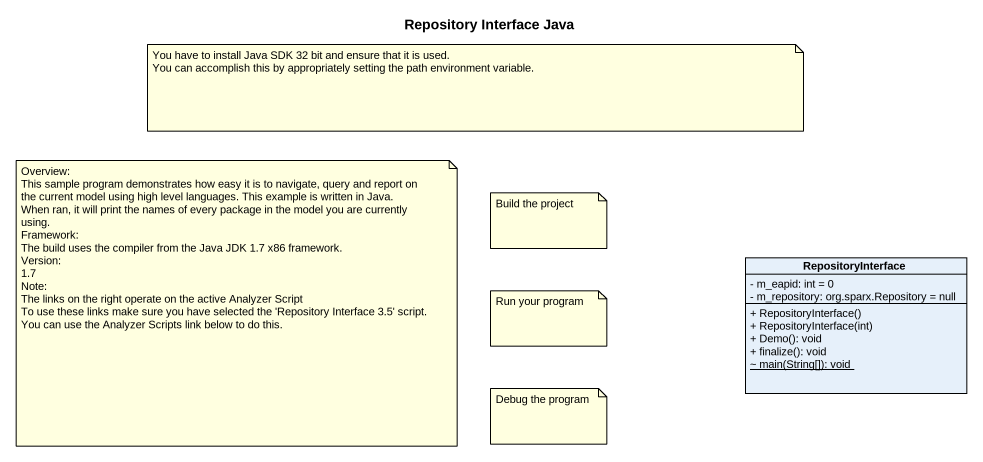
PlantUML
@startuml
title Repository Interface Java
hide circle
hide empty members
skinparam classAttributeIconSize 0
class RepositoryInterface {
  - m_eapid: int = 0
  - m_repository: org.sparx.Repository = null
  + RepositoryInterface()
  + RepositoryInterface(int)
  + Demo(): void
  + finalize(): void
  {static} ~ main(String[]): void
}
note as N1
  You have to install Java SDK 32 bit and ensure that it is used.
  You can accomplish this by appropriately setting the path environment variable.
end note
note as N2
  Overview:
  This sample program demonstrates how easy it is to navigate, query and report on the current model using high level languages. This example is written in Java.
  When ran, it will print the names of every package in the model you are currently using.
  Framework:
  The build uses the compiler from the Java JDK 1.7 x86 framework.
  Version:
  1.7
  Note:
  The links on the right operate on the active Analyzer Script
  To use these links make sure you have selected the 'Repository Interface 3.5' script.
  You can use the Analyzer Scripts link below to do this.
end note
note as N3
  Build the project
end note
note as N4
  Run your program
end note
note as N5
  Debug the program
end note
@enduml
